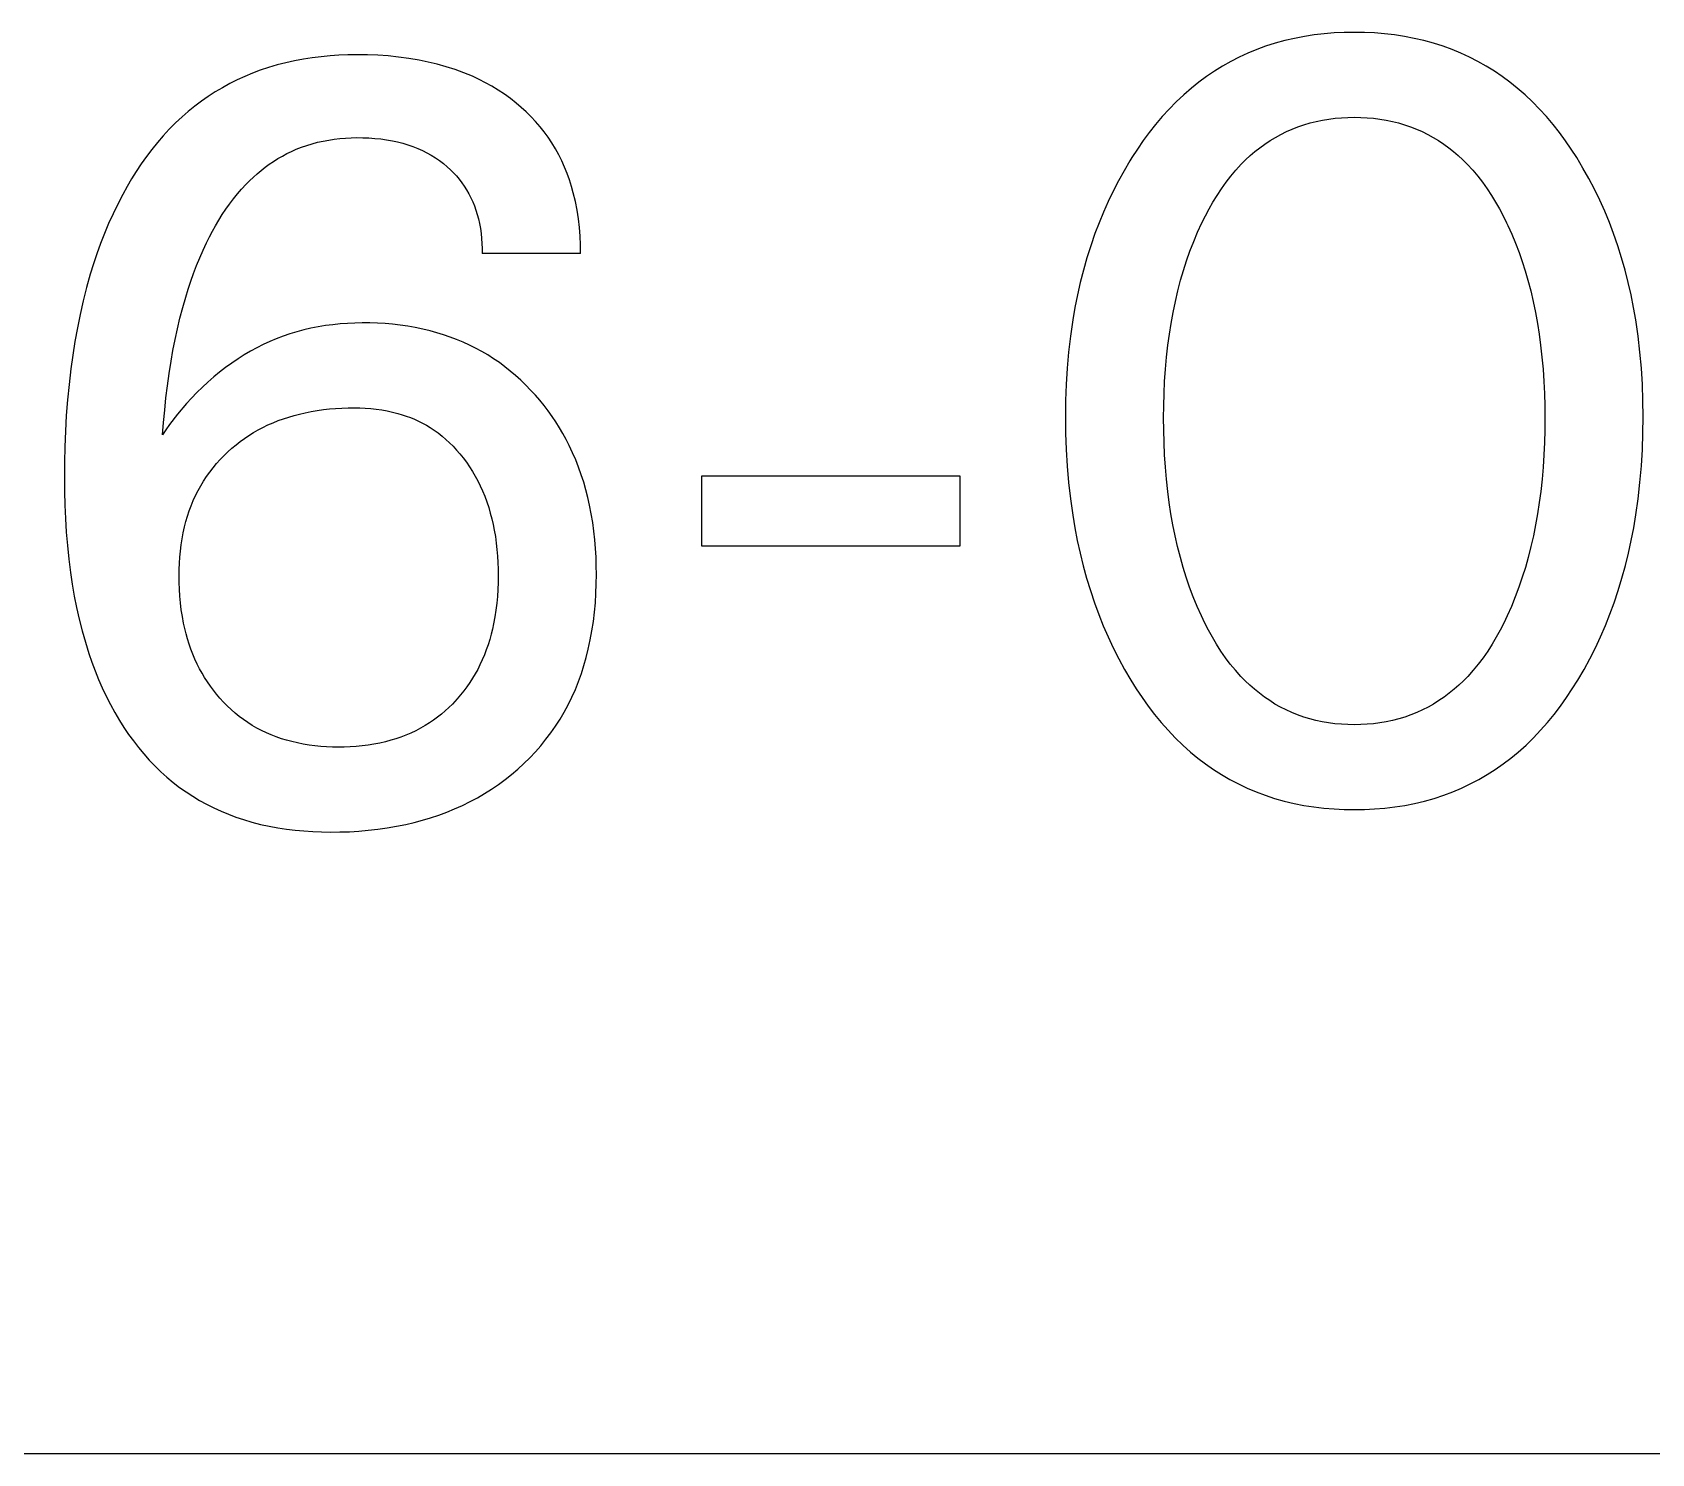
# Model space of a CAD drawing. Extents: x 10 to 952, y 6 to 232.
# Drawn here: x 696.242 to 698.926, y 118.911 to 121.268 of the extents above; entities that cross this region are included whole.
import ezdxf

# ---------------------------------------------------------------- set-up
doc = ezdxf.new("R2010")
doc.units = 0
doc.header["$LTSCALE"] = 5
doc.header["$MEASUREMENT"] = 0
doc.layers.get('0').update_dxf_attribs({"linetype": 'CONTINUOUS'})

msp = doc.modelspace()

# ---------------------------------------------------------------- linework, layer by layer
at = {"color": 7, "linetype": 'Continuous'}
for p, q in [((698.2865, 121.2448), (698.2717, 121.2394)), ((698.3022, 121.2499), (698.2865, 121.2448)), ((698.3182, 121.2543), (698.3022, 121.2499)), ((698.3344, 121.258), (698.3182, 121.2543)), ((698.3507, 121.2611), (698.3344, 121.258)), ((698.3671, 121.2636), (698.3507, 121.2611)), ((698.3836, 121.2655), (698.3671, 121.2636)), ((698.4002, 121.2669), (698.3836, 121.2655)), ((698.4168, 121.2677), (698.4002, 121.2669)), ((698.4335, 121.2679), (698.4168, 121.2677)), ((698.4502, 121.2677), (698.4335, 121.2679)), ((698.4669, 121.2669), (698.4502, 121.2677)), ((698.4835, 121.2655), (698.4669, 121.2669)), ((698.5, 121.2636), (698.4835, 121.2655)), ((698.5165, 121.2611), (698.5, 121.2636)), ((698.5328, 121.258), (698.5165, 121.2611)), ((698.549, 121.2543), (698.5328, 121.258)), ((698.5651, 121.2499), (698.549, 121.2543)), ((698.5809, 121.2448), (698.5651, 121.2499)), ((698.5957, 121.2394), (698.5809, 121.2448)), ((696.662, 121.2176), (696.6476, 121.2139)), ((696.6765, 121.2208), (696.662, 121.2176)), ((696.6911, 121.2235), (696.6765, 121.2208)), ((696.7057, 121.2257), (696.6911, 121.2235)), ((696.7205, 121.2275), (696.7057, 121.2257)), ((696.7353, 121.2289), (696.7205, 121.2275)), ((696.7501, 121.2299), (696.7353, 121.2289)), ((696.765, 121.2305), (696.7501, 121.2299)), ((696.7799, 121.2308), (696.765, 121.2305)), ((696.7972, 121.2306), (696.7799, 121.2308)), ((696.8145, 121.2299), (696.7972, 121.2306)), ((696.8318, 121.2288), (696.8145, 121.2299)), ((696.849, 121.227), (696.8318, 121.2288)), ((696.8661, 121.2247), (696.849, 121.227)), ((696.8831, 121.2219), (696.8661, 121.2247)), ((696.8982, 121.2188), (696.8831, 121.2219)), ((696.9131, 121.2152), (696.8982, 121.2188)), ((698.2288, 121.2196), (698.2151, 121.2118)), ((698.2428, 121.2268), (698.2288, 121.2196)), ((698.2571, 121.2334), (698.2428, 121.2268)), ((698.2717, 121.2394), (698.2571, 121.2334)), ((698.6102, 121.2334), (698.5957, 121.2394)), ((698.6245, 121.2268), (698.6102, 121.2334)), ((698.6386, 121.2196), (698.6245, 121.2268)), ((698.6523, 121.2118), (698.6386, 121.2196)), ((696.5812, 121.1891), (696.5689, 121.1829)), ((696.5938, 121.1949), (696.5812, 121.1891)), ((696.6065, 121.2002), (696.5938, 121.1949)), ((696.6193, 121.205), (696.6065, 121.2002)), ((696.6334, 121.2097), (696.6193, 121.205)), ((696.6476, 121.2139), (696.6334, 121.2097)), ((696.9279, 121.211), (696.9131, 121.2152)), ((696.9426, 121.2064), (696.9279, 121.211)), ((696.957, 121.2011), (696.9426, 121.2064)), ((696.9712, 121.1952), (696.957, 121.2011)), ((696.9823, 121.19), (696.9712, 121.1952)), ((696.9931, 121.1844), (696.9823, 121.19)), ((698.1885, 121.1947), (698.1758, 121.1854)), ((698.2016, 121.2035), (698.1885, 121.1947)), ((698.2151, 121.2118), (698.2016, 121.2035)), ((698.6657, 121.2035), (698.6523, 121.2118)), ((698.6788, 121.1947), (698.6657, 121.2035)), ((698.6915, 121.1854), (698.6788, 121.1947)), ((696.5334, 121.1617), (696.5221, 121.1538)), ((696.545, 121.1692), (696.5334, 121.1617)), ((696.5568, 121.1762), (696.545, 121.1692)), ((696.5689, 121.1829), (696.5568, 121.1762)), ((697.0038, 121.1785), (696.9931, 121.1844)), ((697.0142, 121.1721), (697.0038, 121.1785)), ((697.0244, 121.1654), (697.0142, 121.1721)), ((697.0343, 121.1582), (697.0244, 121.1654)), ((698.1507, 121.1645), (698.1384, 121.1529)), ((698.1635, 121.1756), (698.1507, 121.1645)), ((698.1758, 121.1854), (698.1635, 121.1756)), ((698.7038, 121.1756), (698.6915, 121.1854)), ((698.7166, 121.1645), (698.7038, 121.1756)), ((698.7289, 121.1529), (698.7166, 121.1645)), ((696.5003, 121.1369), (696.4899, 121.1279)), ((696.511, 121.1455), (696.5003, 121.1369)), ((696.5221, 121.1538), (696.511, 121.1455)), ((697.044, 121.1506), (697.0343, 121.1582)), ((697.0524, 121.1434), (697.044, 121.1506)), ((697.0607, 121.1359), (697.0524, 121.1434)), ((697.0686, 121.1281), (697.0607, 121.1359)), ((698.1265, 121.1408), (698.1151, 121.1283)), ((698.1384, 121.1529), (698.1265, 121.1408)), ((698.7407, 121.1408), (698.7289, 121.1529)), ((698.7521, 121.1283), (698.7407, 121.1408)), ((696.4791, 121.1178), (696.4687, 121.1073)), ((696.4899, 121.1279), (696.4791, 121.1178)), ((697.0762, 121.1199), (697.0686, 121.1281)), ((697.0835, 121.1115), (697.0762, 121.1199)), ((697.0904, 121.1028), (697.0835, 121.1115)), ((698.1041, 121.1153), (698.0936, 121.102)), ((698.1151, 121.1283), (698.1041, 121.1153)), ((698.3303, 121.1076), (698.3401, 121.1114)), ((698.3401, 121.1114), (698.3501, 121.1148)), ((698.3501, 121.1148), (698.3602, 121.1178)), ((698.3602, 121.1178), (698.3704, 121.1203)), ((698.3704, 121.1203), (698.3807, 121.1224)), ((698.3807, 121.1224), (698.3912, 121.1241)), ((698.3912, 121.1241), (698.4017, 121.1254)), ((698.4017, 121.1254), (698.4123, 121.1263)), ((698.4123, 121.1263), (698.4229, 121.1269)), ((698.4229, 121.1269), (698.4335, 121.1271)), ((698.4335, 121.1271), (698.4441, 121.1269)), ((698.4441, 121.1269), (698.4547, 121.1263)), ((698.4547, 121.1263), (698.4653, 121.1254)), ((698.4653, 121.1254), (698.4758, 121.1241)), ((698.4758, 121.1241), (698.4862, 121.1224)), ((698.4862, 121.1224), (698.4966, 121.1203)), ((698.4966, 121.1203), (698.5068, 121.1178)), ((698.5068, 121.1178), (698.5169, 121.1148)), ((698.5169, 121.1148), (698.5269, 121.1114)), ((698.5269, 121.1114), (698.5367, 121.1076)), ((698.763, 121.1153), (698.7521, 121.1283)), ((698.7735, 121.102), (698.763, 121.1153)), ((696.4491, 121.0852), (696.4398, 121.0737)), ((696.4587, 121.0964), (696.4491, 121.0852)), ((696.4687, 121.1073), (696.4587, 121.0964)), ((696.6966, 121.0806), (696.7055, 121.0833)), ((696.7055, 121.0833), (696.7146, 121.0857)), ((696.7146, 121.0857), (696.7238, 121.0877)), ((696.7238, 121.0877), (696.733, 121.0894)), ((696.733, 121.0894), (696.7423, 121.0908)), ((696.7423, 121.0908), (696.7517, 121.0919)), ((696.7517, 121.0919), (696.7611, 121.0927)), ((696.7611, 121.0927), (696.7705, 121.0932)), ((696.7705, 121.0932), (696.7799, 121.0934)), ((696.7799, 121.0934), (696.7898, 121.0933)), ((696.7898, 121.0933), (696.7996, 121.093)), ((696.7996, 121.093), (696.8095, 121.0922)), ((696.8095, 121.0922), (696.8193, 121.0912)), ((696.8193, 121.0912), (696.829, 121.0898)), ((696.829, 121.0898), (696.8387, 121.088)), ((696.8387, 121.088), (696.8473, 121.0862)), ((696.8473, 121.0862), (696.8558, 121.084)), ((696.8558, 121.084), (696.8642, 121.0815)), ((696.8642, 121.0815), (696.8725, 121.0787)), ((697.097, 121.0939), (697.0904, 121.1028)), ((697.1031, 121.0846), (697.097, 121.0939)), ((697.109, 121.075), (697.1031, 121.0846)), ((698.0835, 121.0884), (698.0738, 121.0744)), ((698.0936, 121.102), (698.0835, 121.0884)), ((698.2769, 121.0766), (698.2853, 121.0827)), ((698.2853, 121.0827), (698.2939, 121.0884)), ((698.2939, 121.0884), (698.3027, 121.0938)), ((698.3027, 121.0938), (698.3117, 121.0988)), ((698.3117, 121.0988), (698.3209, 121.1034)), ((698.3209, 121.1034), (698.3303, 121.1076)), ((698.5367, 121.1076), (698.5461, 121.1034)), ((698.5461, 121.1034), (698.5553, 121.0988)), ((698.5553, 121.0988), (698.5643, 121.0938)), ((698.5643, 121.0938), (698.5731, 121.0884)), ((698.5731, 121.0884), (698.5817, 121.0827)), ((698.5817, 121.0827), (698.59, 121.0766)), ((698.7835, 121.0883), (698.7735, 121.102)), ((698.7931, 121.0744), (698.7835, 121.0883)), ((696.4309, 121.0619), (696.4223, 121.0498)), ((696.4398, 121.0737), (696.4309, 121.0619)), ((696.6416, 121.054), (696.6488, 121.0586)), ((696.6488, 121.0586), (696.6562, 121.0629)), ((696.6562, 121.0629), (696.6636, 121.0669)), ((696.6636, 121.0669), (696.6713, 121.0706)), ((696.6713, 121.0706), (696.679, 121.0741)), ((696.679, 121.0741), (696.6877, 121.0775)), ((696.6877, 121.0775), (696.6966, 121.0806)), ((696.8725, 121.0787), (696.8806, 121.0755)), ((696.8806, 121.0755), (696.8886, 121.0719)), ((696.8886, 121.0719), (696.8959, 121.0682)), ((696.8959, 121.0682), (696.903, 121.0642)), ((696.903, 121.0642), (696.91, 121.0599)), ((696.91, 121.0599), (696.9167, 121.0552)), ((696.9167, 121.0552), (696.9232, 121.0503)), ((697.1144, 121.065), (697.109, 121.075)), ((697.1195, 121.0549), (697.1144, 121.065)), ((697.1241, 121.0446), (697.1195, 121.0549)), ((698.0615, 121.0551), (698.0517, 121.0386)), ((698.0646, 121.0602), (698.0615, 121.0551)), ((698.0738, 121.0744), (698.0646, 121.0602)), ((698.2461, 121.0492), (698.2534, 121.0565)), ((698.2534, 121.0565), (698.261, 121.0635)), ((698.261, 121.0635), (698.2688, 121.0702)), ((698.2688, 121.0702), (698.2769, 121.0766)), ((698.59, 121.0766), (698.5981, 121.0702)), ((698.5981, 121.0702), (698.606, 121.0635)), ((698.606, 121.0635), (698.6136, 121.0565)), ((698.6136, 121.0565), (698.6209, 121.0492)), ((698.8023, 121.0602), (698.7931, 121.0744)), ((698.8127, 121.043), (698.8023, 121.0602)), ((696.4141, 121.0375), (696.4063, 121.0249)), ((696.4223, 121.0498), (696.4141, 121.0375)), ((696.6019, 121.022), (696.6081, 121.0278)), ((696.6081, 121.0278), (696.6145, 121.0335)), ((696.6145, 121.0335), (696.621, 121.039)), ((696.621, 121.039), (696.6277, 121.0442)), ((696.6277, 121.0442), (696.6346, 121.0493)), ((696.6346, 121.0493), (696.6416, 121.054)), ((696.9232, 121.0503), (696.9295, 121.045)), ((696.9295, 121.045), (696.9348, 121.0402)), ((696.9348, 121.0402), (696.9399, 121.0351)), ((696.9399, 121.0351), (696.9448, 121.0298)), ((696.9448, 121.0298), (696.9494, 121.0243)), ((697.1283, 121.034), (697.1241, 121.0446)), ((697.1321, 121.0234), (697.1283, 121.034)), ((698.0517, 121.0386), (698.0424, 121.0218)), ((698.2208, 121.0193), (698.2288, 121.0296)), ((698.2288, 121.0296), (698.2372, 121.0396)), ((698.2372, 121.0396), (698.2461, 121.0492)), ((698.6209, 121.0492), (698.6298, 121.0396)), ((698.6298, 121.0396), (698.6382, 121.0296)), ((698.6382, 121.0296), (698.6462, 121.0193)), ((698.8226, 121.0255), (698.8127, 121.043)), ((696.3988, 121.0122), (696.3916, 120.9992)), ((696.4063, 121.0249), (696.3988, 121.0122)), ((696.5817, 121.0001), (696.5887, 121.0081)), ((696.5887, 121.0081), (696.596, 121.016)), ((696.596, 121.016), (696.6019, 121.022)), ((696.9494, 121.0243), (696.9538, 121.0187)), ((696.9538, 121.0187), (696.9579, 121.0128)), ((696.9579, 121.0128), (696.9618, 121.0068)), ((696.9618, 121.0068), (696.9654, 121.0003)), ((697.1356, 121.0125), (697.1321, 121.0234)), ((697.1386, 121.0016), (697.1356, 121.0125)), ((697.142, 120.9875), (697.1386, 121.0016)), ((698.0336, 121.0047), (698.0253, 120.9874)), ((698.0424, 121.0218), (698.0336, 121.0047)), ((698.206, 120.9977), (698.2132, 121.0086)), ((698.2132, 121.0086), (698.2208, 121.0193)), ((698.6462, 121.0193), (698.6538, 121.0086)), ((698.6538, 121.0086), (698.661, 120.9977)), ((698.8319, 121.0077), (698.8226, 121.0255)), ((698.8406, 120.9897), (698.8319, 121.0077)), ((696.3833, 120.9833), (696.3755, 120.9672)), ((696.3916, 120.9992), (696.3833, 120.9833)), ((696.5566, 120.9657), (696.5625, 120.9746)), ((696.5625, 120.9746), (696.5686, 120.9833)), ((696.5686, 120.9833), (696.575, 120.9918)), ((696.575, 120.9918), (696.5817, 121.0001)), ((696.9654, 121.0003), (696.9688, 120.9938)), ((696.9688, 120.9938), (696.9718, 120.987)), ((696.9718, 120.987), (696.9746, 120.9802)), ((696.9746, 120.9802), (696.9771, 120.9732)), ((697.1448, 120.9732), (697.142, 120.9875)), ((698.0253, 120.9874), (698.0175, 120.9699)), ((698.1866, 120.9636), (698.1927, 120.9752)), ((698.1927, 120.9752), (698.1992, 120.9866)), ((698.1992, 120.9866), (698.206, 120.9977)), ((698.661, 120.9977), (698.6678, 120.9866)), ((698.6678, 120.9866), (698.6742, 120.9752)), ((698.6742, 120.9752), (698.6803, 120.9636)), ((698.8488, 120.9714), (698.8406, 120.9897)), ((696.3682, 120.9508), (696.3613, 120.9343)), ((696.3755, 120.9672), (696.3682, 120.9508)), ((696.5404, 120.9381), (696.5456, 120.9474)), ((696.5456, 120.9474), (696.551, 120.9566)), ((696.551, 120.9566), (696.5566, 120.9657)), ((696.9771, 120.9732), (696.9792, 120.9661)), ((696.9792, 120.9661), (696.9812, 120.9589)), ((696.9812, 120.9589), (696.983, 120.9508)), ((696.983, 120.9508), (696.9845, 120.9426)), ((697.147, 120.9589), (697.1448, 120.9732)), ((697.1487, 120.9445), (697.147, 120.9589)), ((698.0103, 120.9521), (698.0035, 120.9342)), ((698.0175, 120.9699), (698.0103, 120.9521)), ((698.1738, 120.9365), (698.1808, 120.9519)), ((698.1808, 120.9519), (698.1866, 120.9636)), ((698.6803, 120.9636), (698.6861, 120.9519)), ((698.6861, 120.9519), (698.688, 120.9479)), ((698.688, 120.9479), (698.6946, 120.9331)), ((698.8564, 120.9529), (698.8488, 120.9714)), ((698.8635, 120.9342), (698.8564, 120.9529)), ((696.3613, 120.9343), (696.3548, 120.9177)), ((696.5307, 120.9191), (696.5355, 120.9287)), ((696.5355, 120.9287), (696.5404, 120.9381)), ((696.9845, 120.9426), (696.9857, 120.9344)), ((696.9857, 120.9344), (696.9866, 120.9261)), ((696.9866, 120.9261), (696.9872, 120.9179)), ((697.1498, 120.9301), (697.1487, 120.9445)), ((697.1504, 120.9158), (697.1498, 120.9301)), ((698.0035, 120.9342), (697.9966, 120.9142)), ((698.1611, 120.9051), (698.1672, 120.9209)), ((698.1672, 120.9209), (698.1738, 120.9365)), ((698.6946, 120.9331), (698.7008, 120.9182)), ((698.8704, 120.9142), (698.8635, 120.9342)), ((696.3488, 120.9008), (696.3431, 120.8839)), ((696.3548, 120.9177), (696.3488, 120.9008)), ((696.5141, 120.8811), (696.5193, 120.8939)), ((696.5193, 120.8939), (696.5248, 120.9066)), ((696.5248, 120.9066), (696.5307, 120.9191)), ((696.9872, 120.9179), (696.9876, 120.9097)), ((696.9876, 120.9097), (696.9876, 120.9015)), ((697.1505, 120.9015), (696.9876, 120.9015)), ((697.1505, 120.9015), (697.1504, 120.9158)), ((697.9902, 120.894), (697.9845, 120.8737)), ((697.9966, 120.9142), (697.9902, 120.894)), ((698.1555, 120.8892), (698.1611, 120.9051)), ((698.7008, 120.9182), (698.7066, 120.9031)), ((698.7066, 120.9031), (698.7119, 120.8878)), ((698.8767, 120.894), (698.8704, 120.9142)), ((698.8825, 120.8737), (698.8767, 120.894)), ((696.3378, 120.8668), (696.3316, 120.8448)), ((696.3431, 120.8839), (696.3378, 120.8668)), ((696.5045, 120.8552), (696.5091, 120.8682)), ((696.5091, 120.8682), (696.5141, 120.8811)), ((697.9845, 120.8737), (697.9792, 120.8532)), ((698.1456, 120.8569), (698.1503, 120.8731)), ((698.1503, 120.8731), (698.1555, 120.8892)), ((698.7119, 120.8878), (698.7168, 120.8724)), ((698.7168, 120.8724), (698.7214, 120.8569)), ((698.8877, 120.8532), (698.8825, 120.8737)), ((696.3316, 120.8448), (696.326, 120.8226)), ((696.496, 120.8289), (696.5001, 120.8421)), ((696.5001, 120.8421), (696.5045, 120.8552)), ((697.9792, 120.8532), (697.9746, 120.8325)), ((698.1409, 120.8392), (698.1456, 120.8569)), ((698.7214, 120.8569), (698.726, 120.8392)), ((698.8924, 120.8325), (698.8877, 120.8532)), ((696.326, 120.8226), (696.3209, 120.8003)), ((696.491, 120.8115), (696.496, 120.8289)), ((697.9746, 120.8325), (697.9704, 120.8118)), ((698.133, 120.8034), (698.1368, 120.8214)), ((698.1368, 120.8214), (698.1409, 120.8392)), ((698.726, 120.8392), (698.7302, 120.8214)), ((698.7302, 120.8214), (698.7339, 120.8034)), ((698.8965, 120.8118), (698.8924, 120.8325)), ((696.3209, 120.8003), (696.3163, 120.7779)), ((696.4821, 120.7762), (696.4863, 120.7939)), ((696.4863, 120.7939), (696.491, 120.8115)), ((696.7764, 120.7859), (696.7642, 120.7853)), ((696.7887, 120.7862), (696.7764, 120.7859)), ((696.8013, 120.7861), (696.7887, 120.7862)), ((696.8139, 120.7857), (696.8013, 120.7861)), ((697.9668, 120.791), (697.9629, 120.7644)), ((697.9704, 120.8118), (697.9668, 120.791)), ((698.1298, 120.7854), (698.133, 120.8034)), ((698.7339, 120.8034), (698.7372, 120.7854)), ((698.9002, 120.791), (698.8965, 120.8118)), ((698.904, 120.7644), (698.9002, 120.791)), ((696.3163, 120.7779), (696.3123, 120.7554)), ((696.4783, 120.7585), (696.4821, 120.7762)), ((696.6462, 120.7597), (696.6352, 120.7551)), ((696.6573, 120.764), (696.6462, 120.7597)), ((696.6686, 120.7678), (696.6573, 120.764)), ((696.68, 120.7713), (696.6686, 120.7678)), ((696.6918, 120.7745), (696.68, 120.7713)), ((696.7037, 120.7772), (696.6918, 120.7745)), ((696.7156, 120.7796), (696.7037, 120.7772)), ((696.7277, 120.7816), (696.7156, 120.7796)), ((696.7398, 120.7832), (696.7277, 120.7816)), ((696.752, 120.7844), (696.7398, 120.7832)), ((696.7642, 120.7853), (696.752, 120.7844)), ((696.8265, 120.785), (696.8139, 120.7857)), ((696.8391, 120.7839), (696.8265, 120.785)), ((696.8516, 120.7824), (696.8391, 120.7839)), ((696.8641, 120.7806), (696.8516, 120.7824)), ((696.8765, 120.7784), (696.8641, 120.7806)), ((696.8889, 120.7758), (696.8765, 120.7784)), ((696.9011, 120.7729), (696.8889, 120.7758)), ((696.9123, 120.7698), (696.9011, 120.7729)), ((696.9233, 120.7664), (696.9123, 120.7698)), ((696.9343, 120.7627), (696.9233, 120.7664)), ((696.9451, 120.7586), (696.9343, 120.7627)), ((697.9629, 120.7644), (697.9598, 120.7377)), ((698.1245, 120.7492), (698.1269, 120.7673)), ((698.1269, 120.7673), (698.1298, 120.7854)), ((698.7372, 120.7854), (698.74, 120.7673)), ((698.74, 120.7673), (698.7425, 120.7492)), ((698.9071, 120.7377), (698.904, 120.7644)), ((696.3087, 120.7327), (696.3055, 120.7101)), ((696.3123, 120.7554), (696.3087, 120.7327)), ((696.4716, 120.7227), (696.4748, 120.7406)), ((696.4748, 120.7406), (696.4783, 120.7585)), ((696.5929, 120.733), (696.5828, 120.7267)), ((696.6032, 120.7391), (696.5929, 120.733)), ((696.6137, 120.7448), (696.6032, 120.7391)), ((696.6244, 120.7501), (696.6137, 120.7448)), ((696.6352, 120.7551), (696.6244, 120.7501)), ((696.9558, 120.7542), (696.9451, 120.7586)), ((696.9663, 120.7494), (696.9558, 120.7542)), ((696.9767, 120.7443), (696.9663, 120.7494)), ((696.9868, 120.7388), (696.9767, 120.7443)), ((696.9968, 120.733), (696.9868, 120.7388)), ((697.0065, 120.7268), (696.9968, 120.733)), ((697.9598, 120.7377), (697.9575, 120.711)), ((698.1222, 120.7292), (698.1245, 120.7492)), ((698.7425, 120.7492), (698.7447, 120.7292)), ((698.9095, 120.711), (698.9071, 120.7377)), ((696.3055, 120.7101), (696.3025, 120.6843)), ((696.4684, 120.7024), (696.4716, 120.7227)), ((696.5621, 120.7122), (696.5521, 120.7045)), ((696.5724, 120.7196), (696.5621, 120.7122)), ((696.5828, 120.7267), (696.5724, 120.7196)), ((697.016, 120.7203), (697.0065, 120.7268)), ((697.0252, 120.7135), (697.016, 120.7203)), ((697.0342, 120.7063), (697.0252, 120.7135)), ((697.043, 120.6989), (697.0342, 120.7063)), ((697.9575, 120.711), (697.9559, 120.6842)), ((698.1191, 120.6891), (698.1205, 120.7092)), ((698.1205, 120.7092), (698.1222, 120.7292)), ((698.7447, 120.7292), (698.7465, 120.7092)), ((698.7465, 120.7092), (698.7478, 120.6891)), ((698.9111, 120.6842), (698.9095, 120.711)), ((696.3025, 120.6843), (696.3, 120.6585)), ((696.4632, 120.6617), (696.4656, 120.682)), ((696.4656, 120.682), (696.4684, 120.7024)), ((696.5236, 120.6795), (696.5146, 120.6707)), ((696.5329, 120.6881), (696.5236, 120.6795)), ((696.5424, 120.6965), (696.5329, 120.6881)), ((696.5521, 120.7045), (696.5424, 120.6965)), ((697.0516, 120.6912), (697.043, 120.6989)), ((697.0598, 120.6832), (697.0516, 120.6912)), ((697.0679, 120.6749), (697.0598, 120.6832)), ((697.9559, 120.6842), (697.9549, 120.6574)), ((698.1182, 120.669), (698.1191, 120.6891)), ((698.7478, 120.6891), (698.7488, 120.669)), ((698.9121, 120.6574), (698.9111, 120.6842)), ((696.3, 120.6585), (696.298, 120.6327)), ((696.4611, 120.6412), (696.4632, 120.6617)), ((696.4973, 120.6524), (696.4823, 120.6349)), ((696.5058, 120.6616), (696.4973, 120.6524)), ((696.5146, 120.6707), (696.5058, 120.6616)), ((697.0757, 120.6664), (697.0679, 120.6749)), ((697.083, 120.6579), (697.0757, 120.6664)), ((697.0901, 120.6492), (697.083, 120.6579)), ((697.9549, 120.6574), (697.9546, 120.6305)), ((698.1176, 120.6489), (698.1182, 120.669)), ((698.7488, 120.669), (698.7493, 120.6489)), ((698.9124, 120.6305), (698.9121, 120.6574)), ((696.298, 120.6327), (696.2965, 120.6068)), ((696.4592, 120.6208), (696.4611, 120.6412)), ((696.4823, 120.6349), (696.4691, 120.6175)), ((696.6494, 120.6241), (696.6582, 120.6272)), ((696.6582, 120.6272), (696.667, 120.6301)), ((696.667, 120.6301), (696.6759, 120.6328)), ((696.6759, 120.6328), (696.6848, 120.6351)), ((696.6848, 120.6351), (696.6939, 120.6372)), ((696.6939, 120.6372), (696.7039, 120.6392)), ((696.7039, 120.6392), (696.7141, 120.641)), ((696.7141, 120.641), (696.7242, 120.6424)), ((696.7242, 120.6424), (696.7344, 120.6435)), ((696.7344, 120.6435), (696.7446, 120.6444)), ((696.7446, 120.6444), (696.7549, 120.645)), ((696.7549, 120.645), (696.7652, 120.6453)), ((696.7652, 120.6453), (696.7754, 120.6453)), ((696.7754, 120.6453), (696.7846, 120.6451)), ((696.7846, 120.6451), (696.7937, 120.6447)), ((696.7937, 120.6447), (696.8028, 120.644)), ((696.8028, 120.644), (696.8118, 120.6431)), ((696.8118, 120.6431), (696.8209, 120.6418)), ((696.8209, 120.6418), (696.8298, 120.6403)), ((696.8298, 120.6403), (696.8387, 120.6384)), ((696.8387, 120.6384), (696.8475, 120.6361)), ((696.8475, 120.6361), (696.8546, 120.634)), ((696.8546, 120.634), (696.8616, 120.6317)), ((696.8616, 120.6317), (696.8685, 120.6291)), ((696.8685, 120.6291), (696.8754, 120.6263)), ((696.8754, 120.6263), (696.8821, 120.6232)), ((697.0969, 120.6403), (697.0901, 120.6492)), ((697.1034, 120.6312), (697.0969, 120.6403)), ((697.1097, 120.6219), (697.1034, 120.6312)), ((697.9546, 120.6305), (697.9549, 120.6032)), ((698.1174, 120.6288), (698.1176, 120.6489)), ((698.1176, 120.6084), (698.1174, 120.6288)), ((698.7493, 120.6489), (698.7495, 120.6288)), ((698.7495, 120.6288), (698.7494, 120.6084)), ((698.9121, 120.6033), (698.9124, 120.6305)), ((696.2965, 120.6068), (696.2955, 120.5809)), ((696.4576, 120.6004), (696.4592, 120.6208)), ((696.4632, 120.6091), (696.4576, 120.6004)), ((696.4691, 120.6175), (696.4632, 120.6091)), ((696.5936, 120.5946), (696.6009, 120.5996)), ((696.6009, 120.5996), (696.6085, 120.6043)), ((696.6085, 120.6043), (696.6162, 120.6087)), ((696.6162, 120.6087), (696.624, 120.6128)), ((696.624, 120.6128), (696.6324, 120.6169)), ((696.6324, 120.6169), (696.6408, 120.6206)), ((696.6408, 120.6206), (696.6494, 120.6241)), ((696.8821, 120.6232), (696.8887, 120.6199)), ((696.8887, 120.6199), (696.8952, 120.6164)), ((696.8952, 120.6164), (696.9015, 120.6126)), ((696.9015, 120.6126), (696.9077, 120.6085)), ((696.9077, 120.6085), (696.9145, 120.6037)), ((696.9145, 120.6037), (696.9211, 120.5985)), ((696.9211, 120.5985), (696.9274, 120.5931)), ((697.1157, 120.6124), (697.1097, 120.6219)), ((697.1214, 120.6027), (697.1157, 120.6124)), ((697.1268, 120.5929), (697.1214, 120.6027)), ((697.9549, 120.6032), (697.9558, 120.576)), ((698.1181, 120.588), (698.1176, 120.6084)), ((698.7494, 120.6084), (698.7488, 120.588)), ((698.9112, 120.5761), (698.9121, 120.6033)), ((696.2955, 120.5809), (696.2949, 120.555)), ((696.5594, 120.566), (696.5659, 120.5723)), ((696.5659, 120.5723), (696.5725, 120.5782)), ((696.5725, 120.5782), (696.5794, 120.5839)), ((696.5794, 120.5839), (696.5864, 120.5894)), ((696.5864, 120.5894), (696.5936, 120.5946)), ((696.9274, 120.5931), (696.9336, 120.5875)), ((696.9336, 120.5875), (696.9395, 120.5816)), ((696.9395, 120.5816), (696.9452, 120.5754)), ((696.9452, 120.5754), (696.9507, 120.5691)), ((697.1319, 120.5829), (697.1268, 120.5929)), ((697.1375, 120.571), (697.1319, 120.5829)), ((697.1427, 120.559), (697.1375, 120.571)), ((697.9558, 120.576), (697.9574, 120.5487)), ((698.1191, 120.5676), (698.1181, 120.588)), ((698.7488, 120.588), (698.7479, 120.5676)), ((698.9096, 120.5489), (698.9112, 120.5761)), ((696.2949, 120.555), (696.2948, 120.5291)), ((696.5358, 120.5387), (696.5413, 120.5459)), ((696.5413, 120.5459), (696.5471, 120.5528)), ((696.5471, 120.5528), (696.5532, 120.5595)), ((696.5532, 120.5595), (696.5594, 120.566)), ((696.9507, 120.5691), (696.9559, 120.5626)), ((696.9559, 120.5626), (696.9614, 120.5552)), ((696.9614, 120.5552), (696.9666, 120.5477)), ((696.9666, 120.5477), (696.9715, 120.54)), ((697.1475, 120.5468), (697.1427, 120.559)), ((697.1519, 120.5344), (697.1475, 120.5468)), ((697.9574, 120.5487), (697.9597, 120.5215)), ((698.1204, 120.5472), (698.1191, 120.5676)), ((698.1222, 120.5269), (698.1204, 120.5472)), ((698.7466, 120.5472), (698.7448, 120.5269)), ((698.7479, 120.5676), (698.7466, 120.5472)), ((698.9072, 120.5218), (698.9096, 120.5489)), ((696.2948, 120.5291), (696.295, 120.5066)), ((696.5209, 120.5162), (696.5256, 120.5239)), ((696.5256, 120.5239), (696.5306, 120.5314)), ((696.5306, 120.5314), (696.5358, 120.5387)), ((696.9715, 120.54), (696.9761, 120.5321)), ((696.9761, 120.5321), (696.9804, 120.5241)), ((696.9804, 120.5241), (696.9844, 120.5159)), ((697.1559, 120.5219), (697.1519, 120.5344)), ((697.1595, 120.5093), (697.1559, 120.5219)), ((697.3515, 120.4157), (697.3515, 120.5328)), ((697.3515, 120.5328), (697.7794, 120.5328)), ((697.7794, 120.5328), (697.7794, 120.4157)), ((697.9597, 120.5215), (697.9628, 120.4944)), ((698.1244, 120.5066), (698.1222, 120.5269)), ((698.7448, 120.5269), (698.7426, 120.5066)), ((698.9042, 120.4947), (698.9072, 120.5218)), ((696.295, 120.5066), (696.2956, 120.4841)), ((696.505, 120.483), (696.5085, 120.4915)), ((696.5085, 120.4915), (696.5123, 120.4999)), ((696.5123, 120.4999), (696.5165, 120.5081)), ((696.5165, 120.5081), (696.5209, 120.5162)), ((696.9844, 120.5159), (696.9882, 120.5076)), ((696.9882, 120.5076), (696.9919, 120.4986)), ((696.9919, 120.4986), (696.9952, 120.4895)), ((697.1628, 120.4965), (697.1595, 120.5093)), ((697.1656, 120.4837), (697.1628, 120.4965)), ((697.9628, 120.4944), (697.9666, 120.4674)), ((698.1268, 120.4882), (698.1244, 120.5066)), ((698.7426, 120.5066), (698.7402, 120.4882)), ((698.9004, 120.4678), (698.9042, 120.4947)), ((696.2956, 120.4841), (696.2966, 120.4617)), ((696.4962, 120.4568), (696.4989, 120.4656)), ((696.4989, 120.4656), (696.5018, 120.4744)), ((696.5018, 120.4744), (696.505, 120.483)), ((696.9952, 120.4895), (696.9983, 120.4802)), ((696.9983, 120.4802), (697.001, 120.4709)), ((697.001, 120.4709), (697.0035, 120.4615)), ((697.1684, 120.4695), (697.1656, 120.4837)), ((697.1708, 120.4553), (697.1684, 120.4695)), ((697.9666, 120.4674), (697.9702, 120.4462)), ((698.1296, 120.4698), (698.1268, 120.4882)), ((698.1328, 120.4515), (698.1296, 120.4698)), ((698.7374, 120.4698), (698.7341, 120.4515)), ((698.7402, 120.4882), (698.7374, 120.4698)), ((698.8968, 120.4466), (698.9004, 120.4678)), ((696.2966, 120.4617), (696.298, 120.4392)), ((696.298, 120.4392), (696.2998, 120.4168)), ((696.4899, 120.4279), (696.4917, 120.4379)), ((696.4917, 120.4379), (696.4939, 120.4478)), ((696.4939, 120.4478), (696.4962, 120.4568)), ((697.0035, 120.4615), (697.0057, 120.452)), ((697.0057, 120.452), (697.0076, 120.4424)), ((697.0076, 120.4424), (697.0094, 120.4318)), ((697.1727, 120.441), (697.1708, 120.4553)), ((697.1742, 120.4266), (697.1727, 120.441)), ((697.9702, 120.4462), (697.9742, 120.4252)), ((698.1365, 120.4333), (698.1328, 120.4515)), ((698.7341, 120.4515), (698.7305, 120.4333)), ((698.8927, 120.4256), (698.8968, 120.4466)), ((696.2998, 120.4168), (696.3021, 120.3944)), ((696.4871, 120.4078), (696.4883, 120.4179)), ((696.4883, 120.4179), (696.4899, 120.4279)), ((697.0094, 120.4318), (697.0109, 120.4211)), ((697.0109, 120.4211), (697.012, 120.4103)), ((697.012, 120.4103), (697.0129, 120.3996)), ((697.1754, 120.4122), (697.1742, 120.4266)), ((697.1763, 120.3978), (697.1754, 120.4122)), ((697.7794, 120.4157), (697.3515, 120.4157)), ((697.9742, 120.4252), (697.9788, 120.4042)), ((698.1406, 120.4152), (698.1365, 120.4333)), ((698.1452, 120.3972), (698.1406, 120.4152)), ((698.7263, 120.4152), (698.7217, 120.3972)), ((698.7305, 120.4333), (698.7263, 120.4152)), ((698.8881, 120.4046), (698.8927, 120.4256)), ((696.3021, 120.3944), (696.3049, 120.3721)), ((696.4851, 120.3773), (696.4855, 120.3875)), ((696.4855, 120.3875), (696.4861, 120.3976)), ((696.4861, 120.3976), (696.4871, 120.4078)), ((697.0129, 120.3996), (697.0136, 120.3888)), ((697.0136, 120.3888), (697.0139, 120.378)), ((697.1767, 120.3834), (697.1763, 120.3978)), ((697.1769, 120.3689), (697.1767, 120.3834)), ((697.9788, 120.4042), (697.984, 120.3834)), ((697.984, 120.3834), (697.9896, 120.3627)), ((698.1499, 120.3807), (698.1452, 120.3972)), ((698.7217, 120.3972), (698.7171, 120.3807)), ((698.8773, 120.3631), (698.883, 120.3838)), ((698.883, 120.3838), (698.8881, 120.4046)), ((696.3049, 120.3721), (696.3079, 120.3527)), ((696.4849, 120.3671), (696.4851, 120.3773)), ((696.485, 120.3558), (696.4849, 120.3671)), ((697.0139, 120.378), (697.014, 120.3671)), ((697.014, 120.3671), (697.0139, 120.3557)), ((697.1767, 120.3533), (697.1769, 120.3689)), ((697.9896, 120.3627), (697.9959, 120.3422)), ((698.155, 120.3643), (698.1499, 120.3807)), ((698.1605, 120.3481), (698.155, 120.3643)), ((698.712, 120.3643), (698.7065, 120.3481)), ((698.7171, 120.3807), (698.712, 120.3643)), ((698.8711, 120.3426), (698.8773, 120.3631)), ((696.3079, 120.3527), (696.3112, 120.3333)), ((696.3112, 120.3333), (696.3151, 120.314)), ((696.4855, 120.3444), (696.485, 120.3558)), ((696.4862, 120.3331), (696.4855, 120.3444)), ((696.4872, 120.3218), (696.4862, 120.3331)), ((697.0127, 120.3327), (697.0117, 120.3213)), ((697.0135, 120.3442), (697.0127, 120.3327)), ((697.0139, 120.3557), (697.0135, 120.3442)), ((697.1752, 120.3222), (697.1761, 120.3377)), ((697.1761, 120.3377), (697.1767, 120.3533)), ((697.9959, 120.3422), (698.0027, 120.3218)), ((698.1665, 120.332), (698.1605, 120.3481)), ((698.173, 120.3161), (698.1665, 120.332)), ((698.7005, 120.332), (698.694, 120.3161)), ((698.7065, 120.3481), (698.7005, 120.332)), ((698.8643, 120.3222), (698.8711, 120.3426)), ((696.3151, 120.314), (696.3194, 120.2948)), ((696.4886, 120.3105), (696.4872, 120.3218)), ((696.4904, 120.2993), (696.4886, 120.3105)), ((697.0103, 120.3099), (697.0086, 120.2986)), ((697.0117, 120.3213), (697.0103, 120.3099)), ((697.1719, 120.2912), (697.1738, 120.3067)), ((697.1738, 120.3067), (697.1752, 120.3222)), ((698.0027, 120.3218), (698.0097, 120.3029)), ((698.0097, 120.3029), (698.0172, 120.2841)), ((698.1799, 120.3004), (698.173, 120.3161)), ((698.694, 120.3161), (698.687, 120.3004)), ((698.8498, 120.2844), (698.8573, 120.3032)), ((698.8573, 120.3032), (698.8643, 120.3222)), ((696.3194, 120.2948), (696.3242, 120.2757)), ((696.3242, 120.2757), (696.3296, 120.2568)), ((696.4925, 120.2882), (696.4904, 120.2993)), ((696.4944, 120.2794), (696.4925, 120.2882)), ((696.4966, 120.2708), (696.4944, 120.2794)), ((697.0046, 120.2785), (697.0024, 120.2698)), ((697.0065, 120.2873), (697.0046, 120.2785)), ((697.0086, 120.2986), (697.0065, 120.2873)), ((697.1668, 120.2605), (697.1696, 120.2758)), ((697.1696, 120.2758), (697.1719, 120.2912)), ((698.0172, 120.2841), (698.0252, 120.2655)), ((698.1857, 120.2884), (698.1799, 120.3004)), ((698.1918, 120.2765), (698.1857, 120.2884)), ((698.1982, 120.2648), (698.1918, 120.2765)), ((698.6752, 120.2765), (698.6687, 120.2648)), ((698.6813, 120.2884), (698.6752, 120.2765)), ((698.687, 120.3004), (698.6813, 120.2884)), ((698.8418, 120.2658), (698.8498, 120.2844)), ((696.3296, 120.2568), (696.3355, 120.238)), ((696.499, 120.2621), (696.4966, 120.2708)), ((696.5017, 120.2536), (696.499, 120.2621)), ((696.5046, 120.2451), (696.5017, 120.2536)), ((696.9973, 120.2525), (696.9944, 120.244)), ((697, 120.2611), (696.9973, 120.2525)), ((697.0024, 120.2698), (697, 120.2611)), ((697.1635, 120.2452), (697.1668, 120.2605)), ((698.0252, 120.2655), (698.0338, 120.2472)), ((698.205, 120.2533), (698.1982, 120.2648)), ((698.2122, 120.242), (698.205, 120.2533)), ((698.6619, 120.2533), (698.6547, 120.242)), ((698.6687, 120.2648), (698.6619, 120.2533)), ((698.8332, 120.2474), (698.8418, 120.2658)), ((696.3355, 120.238), (696.3405, 120.2235)), ((696.3405, 120.2235), (696.3458, 120.2092)), ((696.5078, 120.2368), (696.5046, 120.2451)), ((696.5113, 120.2285), (696.5078, 120.2368)), ((696.5151, 120.2204), (696.5113, 120.2285)), ((696.9877, 120.2274), (696.9839, 120.2192)), ((696.9912, 120.2357), (696.9877, 120.2274)), ((696.9944, 120.244), (696.9912, 120.2357)), ((697.1563, 120.2181), (697.1601, 120.2316)), ((697.1601, 120.2316), (697.1635, 120.2452)), ((698.0338, 120.2472), (698.0429, 120.2292)), ((698.0429, 120.2292), (698.0526, 120.2114)), ((698.2198, 120.231), (698.2122, 120.242)), ((698.2279, 120.2204), (698.2198, 120.231)), ((698.6471, 120.231), (698.6391, 120.2204)), ((698.6547, 120.242), (698.6471, 120.231)), ((698.8144, 120.2114), (698.8241, 120.2293)), ((698.8241, 120.2293), (698.8332, 120.2474)), ((696.3458, 120.2092), (696.3516, 120.195)), ((696.5189, 120.2128), (696.5151, 120.2204)), ((696.523, 120.2053), (696.5189, 120.2128)), ((696.5274, 120.198), (696.523, 120.2053)), ((696.532, 120.1908), (696.5274, 120.198)), ((696.9716, 120.1969), (696.967, 120.1898)), ((696.976, 120.2042), (696.9716, 120.1969)), ((696.9801, 120.2117), (696.976, 120.2042)), ((696.9839, 120.2192), (696.9801, 120.2117)), ((697.1472, 120.1916), (697.152, 120.2048)), ((697.152, 120.2048), (697.1563, 120.2181)), ((698.0526, 120.2114), (698.0629, 120.1939)), ((698.2363, 120.2101), (698.2279, 120.2204)), ((698.2453, 120.2001), (698.2363, 120.2101)), ((698.2526, 120.1927), (698.2453, 120.2001)), ((698.6217, 120.2001), (698.6144, 120.1927)), ((698.6306, 120.2101), (698.6217, 120.2001)), ((698.6391, 120.2204), (698.6306, 120.2101)), ((698.8041, 120.1939), (698.8144, 120.2114)), ((696.3516, 120.195), (696.3577, 120.181)), ((696.3577, 120.181), (696.3642, 120.1671)), ((696.5368, 120.1838), (696.532, 120.1908)), ((696.5419, 120.1769), (696.5368, 120.1838)), ((696.5472, 120.1703), (696.5419, 120.1769)), ((696.5527, 120.1638), (696.5472, 120.1703)), ((696.9518, 120.1693), (696.9462, 120.1629)), ((696.9571, 120.176), (696.9518, 120.1693)), ((696.9622, 120.1828), (696.9571, 120.176)), ((696.967, 120.1898), (696.9622, 120.1828)), ((697.1363, 120.1657), (697.142, 120.1785)), ((697.142, 120.1785), (697.1472, 120.1916)), ((698.0629, 120.1939), (698.0721, 120.1792)), ((698.0721, 120.1792), (698.0817, 120.1648)), ((698.2602, 120.1855), (698.2526, 120.1927)), ((698.268, 120.1786), (698.2602, 120.1855)), ((698.2762, 120.172), (698.268, 120.1786)), ((698.2845, 120.1657), (698.2762, 120.172)), ((698.5908, 120.172), (698.5824, 120.1657)), ((698.5989, 120.1786), (698.5908, 120.172)), ((698.6068, 120.1855), (698.5989, 120.1786)), ((698.6144, 120.1927), (698.6068, 120.1855)), ((698.7854, 120.1648), (698.7949, 120.1792)), ((698.7949, 120.1792), (698.8041, 120.1939)), ((696.3642, 120.1671), (696.3712, 120.1535)), ((696.3712, 120.1535), (696.3785, 120.14)), ((696.5586, 120.1573), (696.5527, 120.1638)), ((696.5648, 120.151), (696.5586, 120.1573)), ((696.5712, 120.145), (696.5648, 120.151)), ((696.5778, 120.1392), (696.5712, 120.145)), ((696.9262, 120.1428), (696.9199, 120.1374)), ((696.9322, 120.1484), (696.9262, 120.1428)), ((696.9381, 120.1542), (696.9322, 120.1484)), ((696.9462, 120.1629), (696.9381, 120.1542)), ((697.1235, 120.1408), (697.1301, 120.1531)), ((697.1301, 120.1531), (697.1363, 120.1657)), ((698.0817, 120.1648), (698.0918, 120.1507)), ((698.0918, 120.1507), (698.1023, 120.137)), ((698.2932, 120.1598), (698.2845, 120.1657)), ((698.302, 120.1542), (698.2932, 120.1598)), ((698.3111, 120.1491), (698.302, 120.1542)), ((698.3203, 120.1443), (698.3111, 120.1491)), ((698.3298, 120.14), (698.3203, 120.1443)), ((698.5466, 120.1443), (698.5372, 120.14)), ((698.5559, 120.1491), (698.5466, 120.1443)), ((698.565, 120.1542), (698.5559, 120.1491)), ((698.5738, 120.1598), (698.565, 120.1542)), ((698.5824, 120.1657), (698.5738, 120.1598)), ((698.7649, 120.137), (698.7753, 120.1507)), ((698.7753, 120.1507), (698.7854, 120.1648)), ((696.3785, 120.14), (696.3863, 120.1268)), ((696.3863, 120.1268), (696.3936, 120.1153)), ((696.3936, 120.1153), (696.4013, 120.1039)), ((696.5846, 120.1337), (696.5778, 120.1392)), ((696.5916, 120.1284), (696.5846, 120.1337)), ((696.5988, 120.1235), (696.5916, 120.1284)), ((696.6062, 120.1188), (696.5988, 120.1235)), ((696.6139, 120.1143), (696.6062, 120.1188)), ((696.893, 120.1184), (696.8853, 120.114)), ((696.9, 120.1228), (696.893, 120.1184)), ((696.9068, 120.1274), (696.9, 120.1228)), ((696.9134, 120.1323), (696.9068, 120.1274)), ((696.9199, 120.1374), (696.9134, 120.1323)), ((697.1015, 120.1065), (697.1092, 120.1177)), ((697.1092, 120.1177), (697.1166, 120.1291)), ((697.1166, 120.1291), (697.1235, 120.1408)), ((698.1023, 120.137), (698.1133, 120.1236)), ((698.1133, 120.1236), (698.1247, 120.1106)), ((698.3396, 120.136), (698.3298, 120.14)), ((698.3496, 120.1326), (698.3396, 120.136)), ((698.3598, 120.1295), (698.3496, 120.1326)), ((698.37, 120.1269), (698.3598, 120.1295)), ((698.3804, 120.1247), (698.37, 120.1269)), ((698.3909, 120.123), (698.3804, 120.1247)), ((698.4015, 120.1216), (698.3909, 120.123)), ((698.4121, 120.1207), (698.4015, 120.1216)), ((698.4228, 120.1201), (698.4121, 120.1207)), ((698.4335, 120.1199), (698.4228, 120.1201)), ((698.4442, 120.1201), (698.4335, 120.1199)), ((698.4548, 120.1207), (698.4442, 120.1201)), ((698.4655, 120.1216), (698.4548, 120.1207)), ((698.476, 120.123), (698.4655, 120.1216)), ((698.4865, 120.1247), (698.476, 120.123)), ((698.4969, 120.1269), (698.4865, 120.1247)), ((698.5072, 120.1295), (698.4969, 120.1269)), ((698.5173, 120.1326), (698.5072, 120.1295)), ((698.5273, 120.136), (698.5173, 120.1326)), ((698.5372, 120.14), (698.5273, 120.136)), ((698.7425, 120.1106), (698.7539, 120.1236)), ((698.7539, 120.1236), (698.7649, 120.137)), ((696.4013, 120.1039), (696.4093, 120.0929)), ((696.4093, 120.0929), (696.4177, 120.0821)), ((696.6218, 120.1102), (696.6139, 120.1143)), ((696.6298, 120.1064), (696.6218, 120.1102)), ((696.6379, 120.1029), (696.6298, 120.1064)), ((696.6462, 120.0996), (696.6379, 120.1029)), ((696.6546, 120.0967), (696.6462, 120.0996)), ((696.6631, 120.0941), (696.6546, 120.0967)), ((696.6717, 120.0918), (696.6631, 120.0941)), ((696.6812, 120.0896), (696.6717, 120.0918)), ((696.6907, 120.0877), (696.6812, 120.0896)), ((696.8177, 120.0895), (696.808, 120.0876)), ((696.8273, 120.0917), (696.8177, 120.0895)), ((696.8359, 120.094), (696.8273, 120.0917)), ((696.8444, 120.0965), (696.8359, 120.094)), ((696.8528, 120.0994), (696.8444, 120.0965)), ((696.8612, 120.1026), (696.8528, 120.0994)), ((696.8694, 120.1061), (696.8612, 120.1026)), ((696.8774, 120.1099), (696.8694, 120.1061)), ((696.8853, 120.114), (696.8774, 120.1099)), ((697.0847, 120.0851), (697.0933, 120.0957)), ((697.0933, 120.0957), (697.1015, 120.1065)), ((698.1247, 120.1106), (698.1366, 120.0981)), ((698.1366, 120.0981), (698.149, 120.0861)), ((698.7183, 120.0861), (698.7307, 120.0981)), ((698.7307, 120.0981), (698.7425, 120.1106)), ((696.4177, 120.0821), (696.4264, 120.0715)), ((696.4264, 120.0715), (696.4354, 120.0613)), ((696.4354, 120.0613), (696.4449, 120.0515)), ((696.7004, 120.0861), (696.6907, 120.0877)), ((696.71, 120.0849), (696.7004, 120.0861)), ((696.7198, 120.084), (696.71, 120.0849)), ((696.7295, 120.0833), (696.7198, 120.084)), ((696.7393, 120.0829), (696.7295, 120.0833)), ((696.749, 120.0828), (696.7393, 120.0829)), ((696.7589, 120.0829), (696.749, 120.0828)), ((696.7688, 120.0833), (696.7589, 120.0829)), ((696.7786, 120.0839), (696.7688, 120.0833)), ((696.7885, 120.0848), (696.7786, 120.0839)), ((696.7983, 120.0861), (696.7885, 120.0848)), ((696.808, 120.0876), (696.7983, 120.0861)), ((697.0567, 120.0555), (697.0664, 120.065)), ((697.0664, 120.065), (697.0757, 120.0749)), ((697.0757, 120.0749), (697.0847, 120.0851)), ((698.149, 120.0861), (698.1619, 120.0746)), ((698.1619, 120.0746), (698.1743, 120.0644)), ((698.1743, 120.0644), (698.187, 120.0548)), ((698.6804, 120.0548), (698.6931, 120.0644)), ((698.6931, 120.0644), (698.7054, 120.0746)), ((698.7054, 120.0746), (698.7183, 120.0861)), ((696.4449, 120.0515), (696.4546, 120.0419)), ((696.4546, 120.0419), (696.4648, 120.0328)), ((697.0255, 120.0289), (697.0362, 120.0374)), ((697.0362, 120.0374), (697.0466, 120.0462)), ((697.0466, 120.0462), (697.0567, 120.0555)), ((698.187, 120.0548), (698.2001, 120.0457)), ((698.2001, 120.0457), (698.2136, 120.0372)), ((698.2136, 120.0372), (698.2274, 120.0291)), ((698.64, 120.0291), (698.6538, 120.0371)), ((698.6538, 120.0371), (698.6672, 120.0457)), ((698.6672, 120.0457), (698.6804, 120.0548)), ((696.4648, 120.0328), (696.4752, 120.0241)), ((696.4752, 120.0241), (696.4858, 120.016)), ((696.4858, 120.016), (696.4966, 120.0084)), ((696.4966, 120.0084), (696.5077, 120.0012)), ((696.9915, 120.0057), (697.0031, 120.0131)), ((697.0031, 120.0131), (697.0144, 120.0208)), ((697.0144, 120.0208), (697.0255, 120.0289)), ((698.2274, 120.0291), (698.2415, 120.0217)), ((698.2415, 120.0217), (698.2559, 120.0148)), ((698.2559, 120.0148), (698.2706, 120.0086)), ((698.2706, 120.0086), (698.2855, 120.003)), ((698.5819, 120.003), (698.5968, 120.0086)), ((698.5968, 120.0086), (698.6114, 120.0148)), ((698.6114, 120.0148), (698.6258, 120.0217)), ((698.6258, 120.0217), (698.64, 120.0291)), ((696.5077, 120.0012), (696.519, 119.9943)), ((696.519, 119.9943), (696.5307, 119.9879)), ((696.5307, 119.9879), (696.5425, 119.982)), ((696.5425, 119.982), (696.5546, 119.9764)), ((696.9419, 119.9803), (696.9549, 119.9861)), ((696.9549, 119.9861), (696.9677, 119.9924)), ((696.9677, 119.9924), (696.9797, 119.9989)), ((696.9797, 119.9989), (696.9915, 120.0057)), ((698.2855, 120.003), (698.3013, 119.9977)), ((698.3013, 119.9977), (698.3174, 119.9932)), ((698.3174, 119.9932), (698.3337, 119.9893)), ((698.3337, 119.9893), (698.3501, 119.9861)), ((698.3501, 119.9861), (698.3666, 119.9835)), ((698.3666, 119.9835), (698.3832, 119.9816)), ((698.3832, 119.9816), (698.3999, 119.9802)), ((698.4671, 119.9802), (698.4839, 119.9815)), ((698.4839, 119.9815), (698.5005, 119.9835)), ((698.5005, 119.9835), (698.5171, 119.9861)), ((698.5171, 119.9861), (698.5336, 119.9893)), ((698.5336, 119.9893), (698.5498, 119.9932)), ((698.5498, 119.9932), (698.566, 119.9977)), ((698.566, 119.9977), (698.5819, 120.003)), ((696.5546, 119.9764), (696.5668, 119.9713)), ((696.5668, 119.9713), (696.5792, 119.9667)), ((696.5792, 119.9667), (696.5917, 119.9625)), ((696.5917, 119.9625), (696.6057, 119.9583)), ((696.6057, 119.9583), (696.6199, 119.9547)), ((696.6199, 119.9547), (696.6341, 119.9516)), ((696.8453, 119.9514), (696.8607, 119.9545)), ((696.8607, 119.9545), (696.8745, 119.9578)), ((696.8745, 119.9578), (696.8883, 119.9614)), ((696.8883, 119.9614), (696.9019, 119.9655)), ((696.9019, 119.9655), (696.9154, 119.97)), ((696.9154, 119.97), (696.9288, 119.9749)), ((696.9288, 119.9749), (696.9419, 119.9803)), ((698.3999, 119.9802), (698.4167, 119.9794)), ((698.4167, 119.9794), (698.4335, 119.9791)), ((698.4335, 119.9791), (698.4503, 119.9793)), ((698.4503, 119.9793), (698.4671, 119.9802)), ((696.6341, 119.9516), (696.6485, 119.9489)), ((696.6485, 119.9489), (696.6629, 119.9468)), ((696.6629, 119.9468), (696.6774, 119.945)), ((696.6774, 119.945), (696.692, 119.9437)), ((696.692, 119.9437), (696.7066, 119.9427)), ((696.7066, 119.9427), (696.7212, 119.9422)), ((696.7212, 119.9422), (696.7358, 119.9419)), ((696.7358, 119.9419), (696.7516, 119.942)), ((696.7516, 119.942), (696.7673, 119.9425)), ((696.7673, 119.9425), (696.783, 119.9435)), ((696.783, 119.9435), (696.7987, 119.9448)), ((696.7987, 119.9448), (696.8143, 119.9465)), ((696.8143, 119.9465), (696.8298, 119.9487)), ((696.8298, 119.9487), (696.8453, 119.9514)), ((670.4902, 118.9112), (702.6407, 118.9112))]:
    msp.add_line(p, q, dxfattribs=at)

doc.saveas('drawing.dxf')
